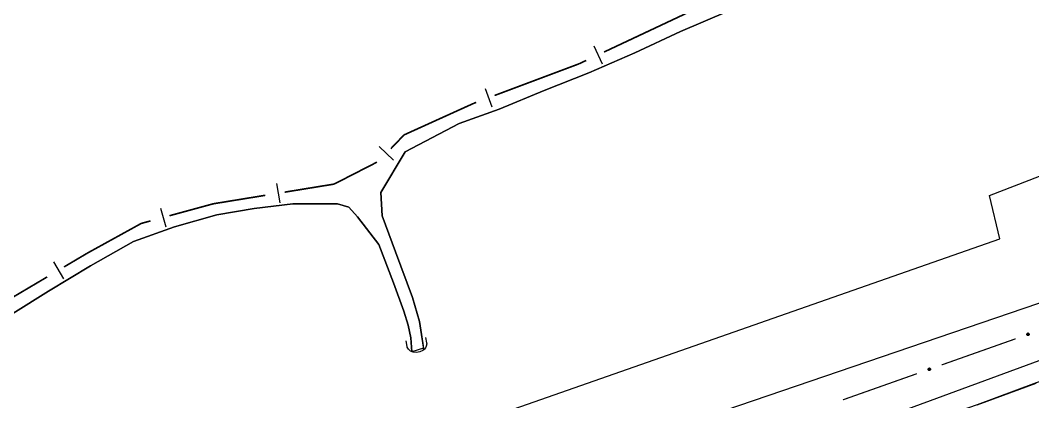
# Model space of a CAD drawing. Extents: x 204373 to 205952, y 4873300 to 4875179.
# Drawn here: x 204838.7 to 204993.4, y 4874853.2 to 4874911.5 of the extents above; entities that cross this region are included whole.
import ezdxf

# ---------------------------------------------------------------- set-up
doc = ezdxf.new("R2010")
doc.units = 0
doc.header["$LTSCALE"] = 1.5
doc.header["$MEASUREMENT"] = 0
for name, color, linetype in [('CD_MALHA_LOTES', 7, 'CONTINUOUS'), ('HD-CURSO-PERENE', 170, 'CONTINUOUS'), ('HD-PRAIA', 251, 'CONTINUOUS'), ('LM-LIM-SETORES-BAIRROS', 250, 'CONTINUOUS'), ('RU-QUADRA', 220, 'CONTINUOUS'), ('SV-EIXO-RUA-PAV', 20, 'CONTINUOUS'), ('SV-PONTE-BUEIRO', 251, 'CONTINUOUS'), ('SV-RUA-PAVIM', 7, 'CONTINUOUS')]:
    doc.layers.add(name, color=color, linetype=linetype)

# ---------------------------------------------------------------- blocks, each defined once
blk = doc.blocks.new('COD119', base_point=(204899.515197, 4874860.781601))
at = {"layer": 'SV-PONTE-BUEIRO'}
blk.add_lwpolyline([(204898.005197, 4874858.781601), (204898.005197, 4874859.614934), (204898.005197, 4874859.739934), (204898.131031, 4874860.073267), (204898.382697, 4874860.448267), (204898.760197, 4874860.656601), (204899.263531, 4874860.781601), (204899.766864, 4874860.781601), (204900.270197, 4874860.656601), (204900.647697, 4874860.448267), (204900.899364, 4874860.073267), (204901.025197, 4874859.739934), (204901.025197, 4874859.614934), (204901.025197, 4874858.781601)], dxfattribs=at)

msp = doc.modelspace()

# ---------------------------------------------------------------- linework, layer by layer
at = {"layer": 'CD_MALHA_LOTES', "linetype": 'Continuous', "flags": 128}
msp.add_lwpolyline([(204984.963279, 4874852.732943), (204993.983364, 4874856.062213)], dxfattribs=at)
at = {"layer": 'HD-CURSO-PERENE', "linetype": 'Continuous'}
for points in [[(204900.392678, 4874861.212063, 2.51669), (204900.016367, 4874863.479223, 2.51669), (204899.705553, 4874865.463988, 2.51669), (204898.674787, 4874869.128427, 2.51669), (204896.041801, 4874876.124548, 2.54146), (204894.025273, 4874881.629995, 2.54146), (204893.804838, 4874885.180611, 2.293762), (204897.511747, 4874891.386955, 2.293762), (204905.760913, 4874895.738341, 2.293762), (204911.875251, 4874897.92039, 2.293762), (204918.776082, 4874900.749343, 2.293762), (204925.575286, 4874903.478589, 2.293762), (204932.604041, 4874906.532834, 2.293762), (204939.609172, 4874909.763471, 2.293762), (204946.915396, 4874912.865427, 2.293762)], [(204837.576992, 4874866.686015, 2.318532), (204843.047238, 4874870.082164, 2.318532), (204849.428338, 4874873.947873, 2.318532), (204856.03498, 4874877.685615, 2.318532), (204862.30109, 4874879.941729, 2.318532), (204868.7397, 4874881.768376, 2.318532), (204874.440404, 4874882.746324, 2.318532), (204880.36509, 4874883.420153, 2.318532), (204887.190608, 4874883.431125, 2.318532), (204888.898661, 4874882.91164, 2.318532), (204890.220492, 4874881.439463, 2.318532), (204893.482393, 4874877.205754, 2.318532), (204895.748089, 4874871.395949, 2.318532), (204897.330548, 4874867.047325, 2.318532), (204898.00777, 4874864.906695, 2.442381), (204898.386106, 4874862.957038, 2.442381), (204898.550919, 4874860.824523, 2.51669)]]:
    msp.add_polyline3d(points, dxfattribs=at)
at = {"layer": 'HD-PRAIA', "linetype": 'Continuous'}
for points in [[(204833.073547, 4874821.705019, 6.87616), (204839.121465, 4874824.919538, 7.049548), (204845.435938, 4874826.948694, 7.024778), (204850.362621, 4874828.688966, 7.000009), (204855.003133, 4874832.243961, 6.801851), (204871.156883, 4874838.431312, 6.801851), (204880.780294, 4874842.117356, 6.801851), (204886.308979, 4874843.629654, 6.801851), (204896.51029, 4874846.420087, 6.801851), (204902.568608, 4874848.077259, 6.801851), (204915.20281, 4874852.494974, 6.801851), (204988.416498, 4874878.095102, 6.801851), (204986.837896, 4874884.703752, 6.801851), (205002.102454, 4874890.599496, 6.801851), (205004.636709, 4874883.83081, 6.801851), (205164.366121, 4874940.682761, 6.801851)], [(204946.915396, 4874912.865427, 2.937775), (204939.609172, 4874909.763471, 2.937775), (204932.604041, 4874906.532834, 2.937775), (204925.575286, 4874903.478589, 2.937775), (204918.776082, 4874900.749343, 2.937775), (204911.875251, 4874897.92039, 2.937775), (204905.760913, 4874895.738341, 2.937775), (204897.511747, 4874891.386955, 2.937775), (204893.804838, 4874885.180611, 2.937775), (204894.025273, 4874881.629995, 2.937775), (204896.041801, 4874876.124548, 2.937775), (204898.674787, 4874869.128427, 2.937775), (204899.705553, 4874865.463988, 2.937775), (204900.016367, 4874863.479223, 2.937775), (204900.344102, 4874861.386409, 2.937775), (204898.550919, 4874860.824523, 2.937775), (204898.386106, 4874862.957038, 2.937775), (204898.00777, 4874864.906695, 2.937775), (204897.330548, 4874867.047325, 2.937775), (204895.748089, 4874871.395949, 2.937775), (204893.482393, 4874877.205754, 2.937775), (204890.220492, 4874881.439463, 2.937775), (204888.898661, 4874882.91164, 2.937775), (204887.190608, 4874883.431125, 2.937775), (204880.36509, 4874883.420153, 2.937775), (204874.440404, 4874882.746324, 2.937775), (204868.7397, 4874881.768376, 2.937775), (204862.30109, 4874879.941729, 2.937775), (204856.03498, 4874877.685615, 2.937775), (204849.428338, 4874873.947873, 2.937775), (204843.047238, 4874870.082164, 2.937775), (204837.576992, 4874866.686015, 2.937775)]]:
    msp.add_polyline3d(points, dxfattribs=at)
at = {"layer": 'LM-LIM-SETORES-BAIRROS', "const_width": 0.25}
for points in [[(204941.491349, 4874913.016485), (204927.917502, 4874906.63286)], [(204924.078413, 4874904.82738), (204911.196815, 4874899.996781)], [(204924.297809, 4874904.930559), (204924.078413, 4874904.82738)], [(204925.202732, 4874905.356134), (204924.297809, 4874904.930559)], [(204908.045797, 4874898.815149), (204897.448282, 4874894.01315)], [(204908.387828, 4874898.94341), (204908.045797, 4874898.815149)], [(204897.357386, 4874893.971963), (204895.350717, 4874891.878047)], [(204897.448282, 4874894.01315), (204897.357386, 4874893.971963)], [(204893.205919, 4874889.804865), (204886.975615, 4874886.613733)], [(204886.668976, 4874886.456674), (204879.11309, 4874885.225851)], [(204886.975615, 4874886.613733), (204886.668976, 4874886.456674)], [(204876.152117, 4874884.74352), (204868.256191, 4874883.457306)], [(204868.214767, 4874883.450559), (204861.501911, 4874881.61978)], [(204868.256191, 4874883.457306), (204868.214767, 4874883.450559)], [(204858.60762, 4874880.830428), (204857.642856, 4874880.56731)], [(204857.192344, 4874880.444444), (204849.718787, 4874876.32636)], [(204857.642856, 4874880.56731), (204857.192344, 4874880.444444)], [(204849.718787, 4874876.32636), (204849.00903, 4874875.93527)], [(204849.00903, 4874875.93527), (204845.403081, 4874873.802174)], [(204842.821026, 4874872.274761), (204837.656915, 4874869.219935)]]:
    msp.add_lwpolyline(points, dxfattribs=at)
at = {"layer": 'LM-LIM-SETORES-BAIRROS'}
for points in [[(204926.374216, 4874907.564669), (204927.650941, 4874904.8499)], [(204909.733801, 4874901.050151), (204910.787171, 4874898.241163)], [(204893.575829, 4874892.193917), (204895.741794, 4874890.118201)], [(204877.884934, 4874886.54556), (204878.367264, 4874883.584588)], [(204860.142471, 4874882.803808), (204860.931823, 4874879.909517)], [(204843.77869, 4874874.584064), (204845.306103, 4874872.002008)]]:
    msp.add_lwpolyline(points, dxfattribs=at)
at = {"layer": 'RU-QUADRA', "linetype": 'Continuous', "flags": 128}
msp.add_lwpolyline([(205175.720237, 4874920.445099), (205143.646058, 4874909.003433), (205096.847768, 4874892.309854), (205076.027687, 4874884.994691), (205068.331402, 4874882.621217), (205056.010327, 4874878.244621), (205035.17406, 4874870.787114), (205015.264533, 4874863.661296), (205004.490235, 4874859.805068), (204993.966557, 4874856.109173), (204984.963279, 4874852.732943), (204958.516149, 4874843.542097), (204960.110479, 4874838.852889), (204953.545589, 4874836.414502), (204952.795316, 4874838.102616), (204910.742378, 4874823.990769), (204931.83888, 4874768.393389), (204935.574204, 4874758.901236), (204939.170828, 4874749.761548), (204942.358577, 4874741.660885), (204949.283834, 4874724.062521)], dxfattribs=at)
at = {"layer": 'SV-EIXO-RUA-PAV', "const_width": 0.18}
for points in [[(204990.820994, 4874862.824586), (204979.50695, 4874858.825534)], [(204975.735603, 4874857.492517), (204964.421559, 4874853.493465)]]:
    msp.add_lwpolyline(points, dxfattribs=at)
at = {"layer": 'SV-EIXO-RUA-PAV'}
for points in [[(204992.87882, 4874863.435189), (204992.858366, 4874863.390763), (204992.831702, 4874863.356764), (204992.801301, 4874863.334808), (204992.769378, 4874863.32241), (204992.73529, 4874863.313406), (204992.69892, 4874863.311909), (204992.658185, 4874863.319191), (204992.613476, 4874863.339396), (204992.580442, 4874863.369), (204992.557321, 4874863.397653), (204992.542478, 4874863.430196), (204992.534285, 4874863.463457), (204992.53398, 4874863.501288), (204992.541762, 4874863.542497), (204992.563167, 4874863.586962), (204992.589536, 4874863.620115), (204992.619499, 4874863.64058), (204992.652311, 4874863.655296), (204992.687222, 4874863.664072), (204992.722932, 4874863.665334), (204992.764409, 4874863.657425), (204992.808016, 4874863.635716), (204992.841382, 4874863.609794), (204992.862263, 4874863.580126), (204992.876023, 4874863.547497), (204992.88547, 4874863.513417), (204992.888497, 4874863.476919), (204992.87882, 4874863.435189)], [(204977.793429, 4874858.10312), (204977.772975, 4874858.058694), (204977.746311, 4874858.024694), (204977.71591, 4874858.002738), (204977.683987, 4874857.990341), (204977.649899, 4874857.981336), (204977.613528, 4874857.97984), (204977.572793, 4874857.987121), (204977.528084, 4874858.007327), (204977.49505, 4874858.03693), (204977.47193, 4874858.065583), (204977.457086, 4874858.098127), (204977.448893, 4874858.131388), (204977.448589, 4874858.169219), (204977.456371, 4874858.210428), (204977.477776, 4874858.254893), (204977.504145, 4874858.288046), (204977.534108, 4874858.308511), (204977.566919, 4874858.323226), (204977.60183, 4874858.332002), (204977.637541, 4874858.333265), (204977.679018, 4874858.325355), (204977.722625, 4874858.303647), (204977.755991, 4874858.277724), (204977.776871, 4874858.248057), (204977.790632, 4874858.215427), (204977.800079, 4874858.181348), (204977.803105, 4874858.14485), (204977.793429, 4874858.10312)]]:
    msp.add_lwpolyline(points, close=True, dxfattribs=at)
for points in [[(204992.808016, 4874863.635716), (204992.53398, 4874863.501288)], [(204992.841382, 4874863.609794), (204992.534285, 4874863.463457)], [(204992.822319, 4874863.622976), (204992.538242, 4874863.484938)], [(204992.783102, 4874863.643848), (204992.540571, 4874863.52339)], [(204992.848294, 4874863.594529), (204992.54106, 4874863.448305)], [(204992.764409, 4874863.657425), (204992.541762, 4874863.542497)], [(204992.862263, 4874863.580126), (204992.542478, 4874863.430196)], [(204992.86655, 4874863.563353), (204992.550687, 4874863.416974)], [(204992.876023, 4874863.547497), (204992.557321, 4874863.397653)], [(204992.739271, 4874863.657301), (204992.559624, 4874863.567753)], [(204992.722932, 4874863.665334), (204992.563167, 4874863.586962)], [(204992.877541, 4874863.528162), (204992.574166, 4874863.383303)], [(204992.88547, 4874863.513417), (204992.580442, 4874863.369)], [(204992.701197, 4874863.662658), (204992.582238, 4874863.606138)], [(204992.687222, 4874863.664072), (204992.589536, 4874863.620115)], [(204992.882477, 4874863.493725), (204992.601427, 4874863.35531)], [(204992.888497, 4874863.476919), (204992.613476, 4874863.339396)], [(204992.882266, 4874863.457469), (204992.638526, 4874863.332241)], [(204992.87882, 4874863.435189), (204992.658185, 4874863.319191)], [(204992.866695, 4874863.411443), (204992.685385, 4874863.318412)], [(204992.858366, 4874863.390763), (204992.69892, 4874863.311909)], [(204992.84325, 4874863.371316), (204992.725123, 4874863.316538)], [(204992.831702, 4874863.356764), (204992.73529, 4874863.313406)], [(204977.722625, 4874858.303647), (204977.448589, 4874858.169219)], [(204977.755991, 4874858.277724), (204977.448893, 4874858.131388)], [(204977.736928, 4874858.290907), (204977.452851, 4874858.152869)], [(204977.697711, 4874858.311779), (204977.455179, 4874858.19132)], [(204977.762903, 4874858.262459), (204977.455668, 4874858.116236)], [(204977.679018, 4874858.325355), (204977.456371, 4874858.210428)], [(204977.776871, 4874858.248057), (204977.457086, 4874858.098127)], [(204977.781158, 4874858.231283), (204977.465295, 4874858.084905)], [(204977.790632, 4874858.215427), (204977.47193, 4874858.065583)], [(204977.65388, 4874858.325232), (204977.474233, 4874858.235683)], [(204977.637541, 4874858.333265), (204977.477776, 4874858.254893)], [(204977.792149, 4874858.196092), (204977.488775, 4874858.051233)], [(204977.800079, 4874858.181348), (204977.49505, 4874858.03693)], [(204977.615805, 4874858.330588), (204977.496847, 4874858.274069)], [(204977.60183, 4874858.332002), (204977.504145, 4874858.288046)], [(204977.797085, 4874858.161656), (204977.516036, 4874858.023241)], [(204977.803105, 4874858.14485), (204977.528084, 4874858.007327)], [(204977.796875, 4874858.1254), (204977.553135, 4874858.000172)], [(204977.793429, 4874858.10312), (204977.572793, 4874857.987121)], [(204977.781304, 4874858.079373), (204977.599993, 4874857.986342)], [(204977.772975, 4874858.058694), (204977.613528, 4874857.97984)], [(204977.757858, 4874858.039247), (204977.639731, 4874857.984468)], [(204977.746311, 4874858.024694), (204977.649899, 4874857.981336)]]:
    msp.add_lwpolyline(points, dxfattribs=at)
at = {"layer": 'SV-RUA-PAVIM', "linetype": 'Continuous'}
for points in [[(205296.488647, 4875158.986065, 7.049548), (205293.185288, 4875153.257667, 7.049548), (205291.796877, 4875144.361713, 6.90093), (205277.078431, 4875040.813262, 7.569712), (205268.854284, 4874985.221845, 8.065106), (205266.696529, 4874977.616676, 8.139416), (205262.370951, 4874969.805499, 8.114646), (205256.453869, 4874964.299556, 8.065106), (205248.859262, 4874959.916814, 8.238495), (205144.171601, 4874921.293836, 8.238495), (205007.282867, 4874872.631693, 7.272475), (204896.35627, 4874834.822704, 6.826621), (204758.009525, 4874789.320206, 6.702772), (204637.405725, 4874750.426916, 4.820273)], [(204957.899882, 4874699.824499, 9.229283), (204954.889391, 4874701.161638, 9.031125), (204954.025926, 4874702.81526, 9.402671), (204906.592834, 4874821.840479, 7.000009), (204906.343429, 4874824.963531, 7.000009), (204906.353452, 4874826.095947, 7.000009), (204907.777562, 4874827.642831, 7.000009), (205033.588493, 4874873.918181, 7.644021), (205190.767867, 4874930.064401, 8.61004), (205196.269875, 4874932.060136, 8.684349), (205198.407734, 4874931.024016, 8.263264), (205200.155688, 4874929.32131, 8.436652), (205202.01642, 4874926.13269, 8.436652), (205251.64836, 4874804.529788, 10.120993), (205250.462091, 4874802.382079, 10.195302)]]:
    msp.add_polyline3d(points, dxfattribs=at)

# ---------------------------------------------------------------- block references
at = {"layer": 'SV-PONTE-BUEIRO', "rotation": 190}
msp.add_blockref('COD119', (204899.515197, 4874860.781601, 7.049548), dxfattribs=at)

doc.saveas('drawing.dxf')
